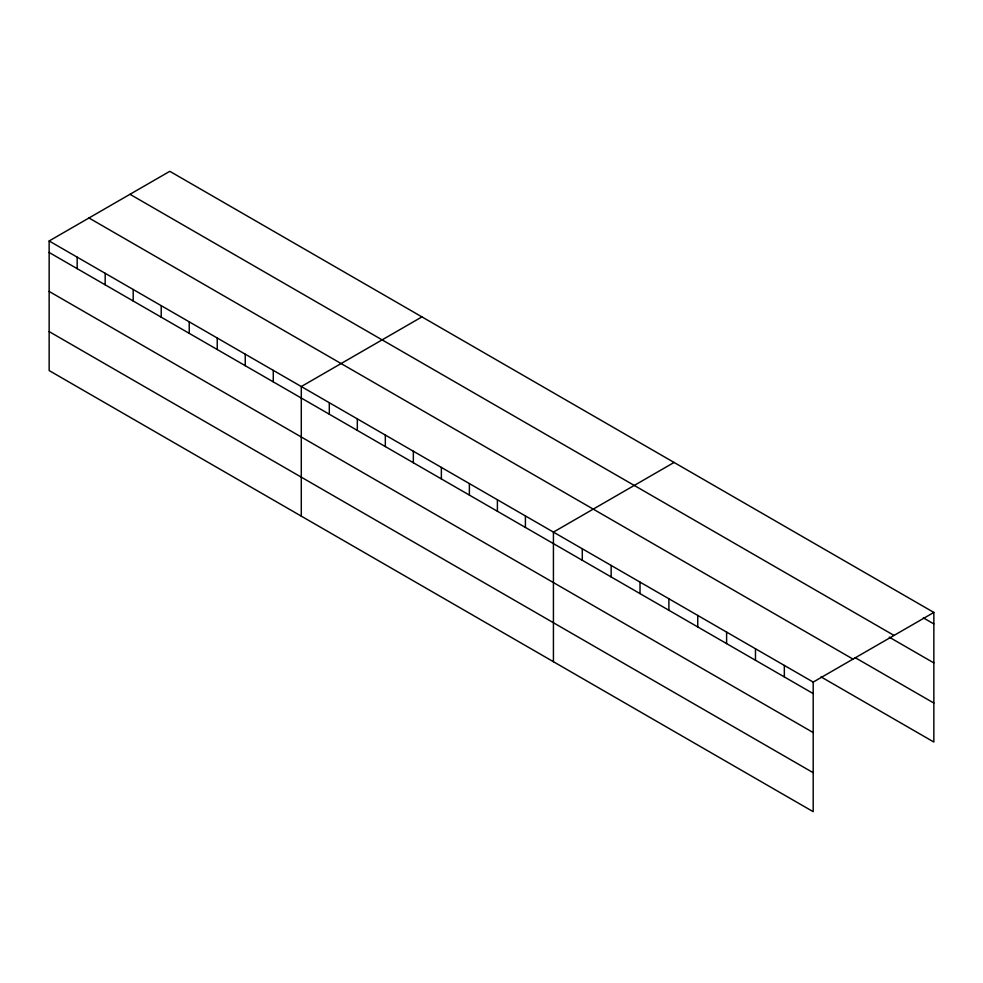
<?xml version="1.0" encoding="UTF-8"?>
<svg xmlns="http://www.w3.org/2000/svg" width="983" height="983" viewBox="0 0 983 983"><rect width="100%" height="100%" fill="white"/><g stroke="black" fill="none" stroke-linecap="round" stroke-linejoin="round"><path stroke-width="1.47" d="M813.199 732.556L813.199 682.091L49.15 240.97L49.15 370.566L813.199 811.688L813.199 732.556L49.15 291.435M49.15 240.97L169.801 171.312L933.85 612.434L933.85 742.03L821.014 676.882M421.94 316.882L301.289 386.54L301.289 516.136M674.068 462.452L553.429 532.11L553.429 661.706M813.199 682.091L933.85 612.434M923.356 617.877L933.85 623.935M129.989 194.302L894.038 635.423M889.246 637.156L933.85 662.911M855.124 657.615L933.85 703.054M88.962 217.98L853.011 659.101M49.15 252.471L813.199 693.593M49.15 331.59L813.199 772.712M784.336 665.43L784.336 676.931M755.472 648.768L755.472 660.257M726.609 632.094L726.609 643.595M697.746 615.432L697.746 626.933M668.882 598.77L668.882 610.271M640.019 582.108L640.019 593.597M611.156 565.446L611.156 576.935M582.292 548.772L582.292 560.273M525.413 515.94L525.413 527.429M497.398 499.757L497.398 511.258M469.382 483.587L469.382 495.088M441.367 467.416L441.367 478.905M413.351 451.234L413.351 462.735M385.336 435.064L385.336 446.565M357.321 418.893L357.321 430.382M329.305 402.711L329.305 414.212M273.274 370.37L273.274 381.859M245.258 354.187L245.258 365.688M217.243 338.017L217.243 349.518M189.227 321.846L189.227 333.335M161.212 305.664L161.212 317.165M133.197 289.493L133.197 300.995M105.181 273.323L105.181 284.812M77.165 257.141L77.165 268.642"/></g></svg>
